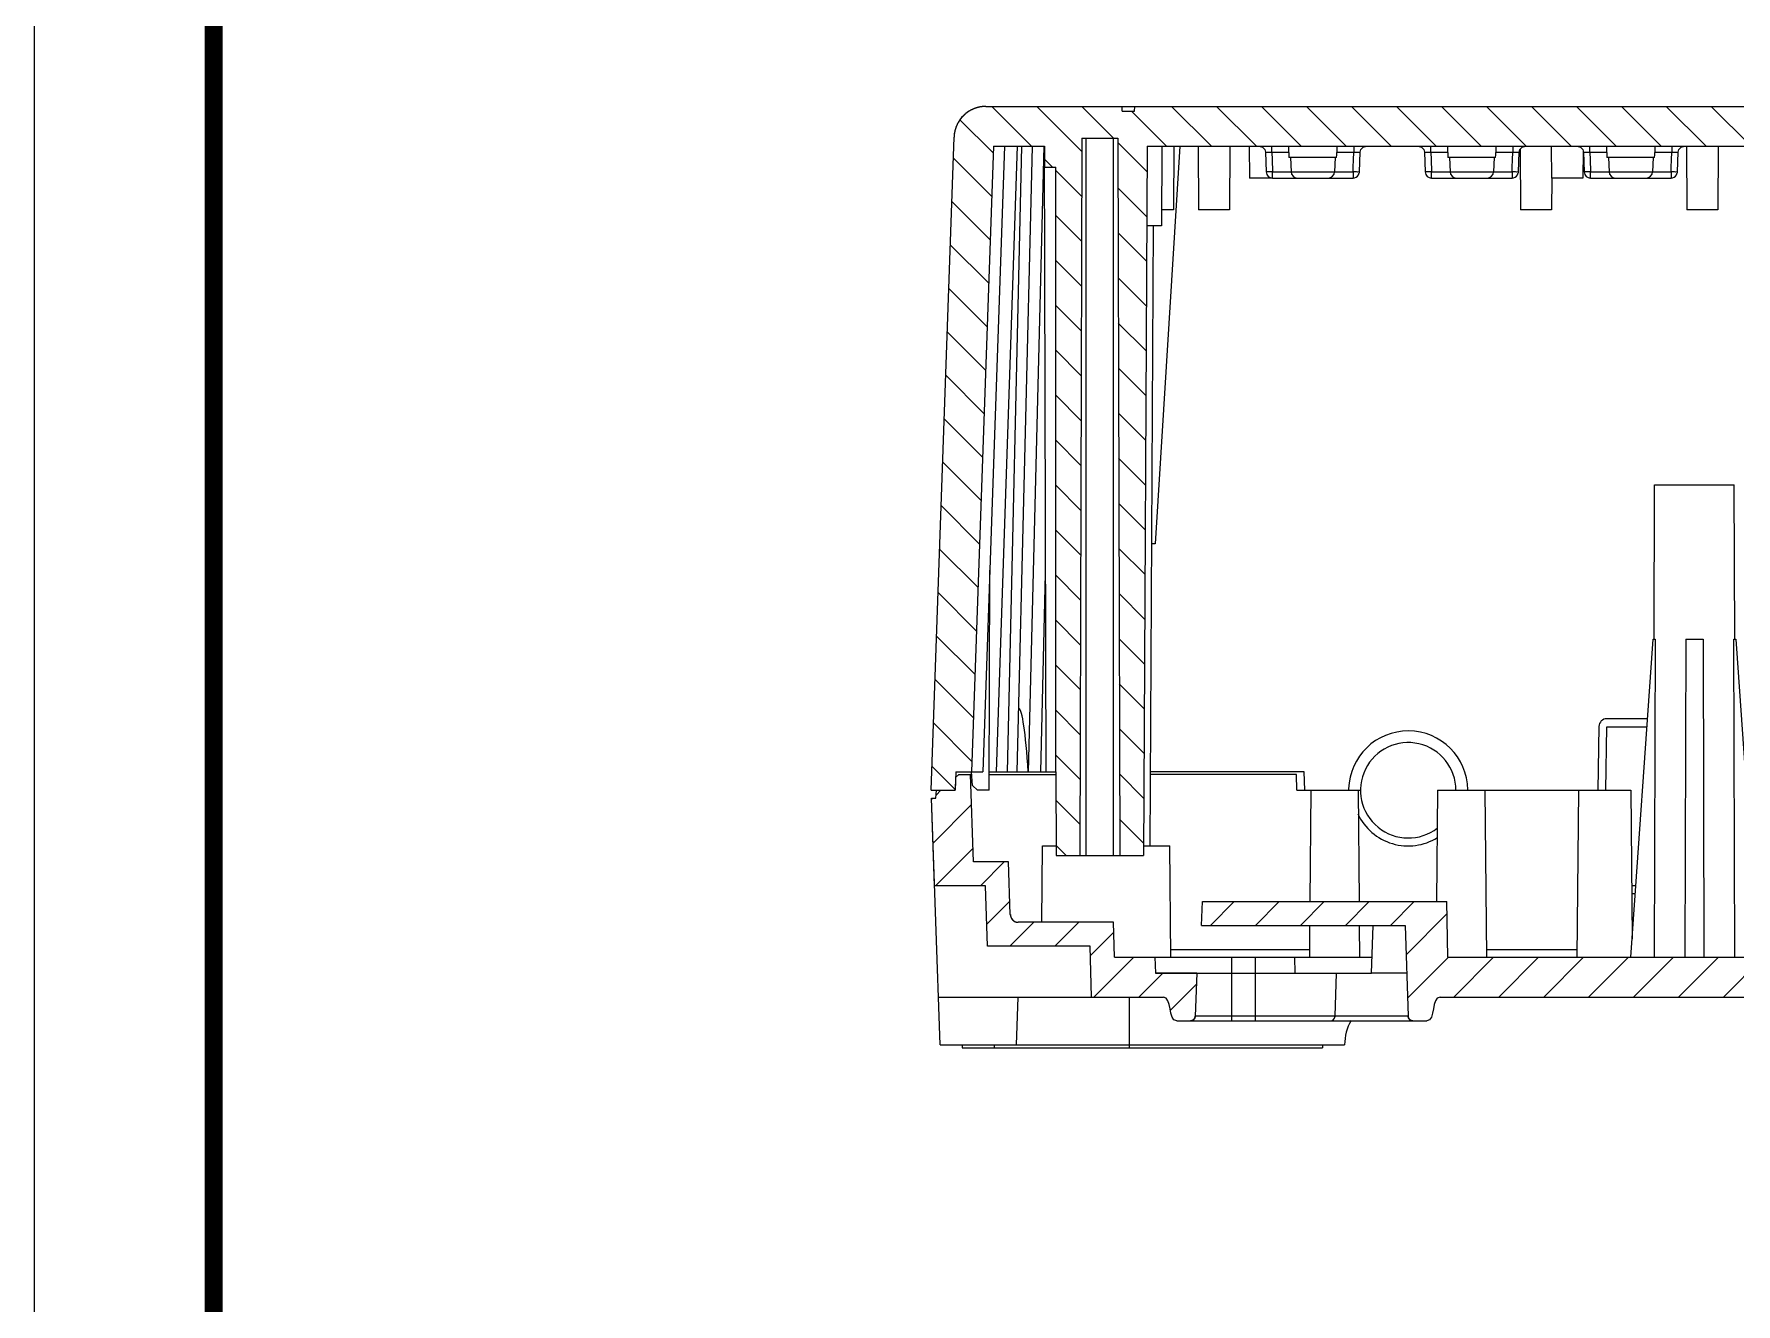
# Model space of a CAD drawing. Header units: millimetres. Extents: x 2151 to 2806, y 681 to 1136.
# Drawn here: x 2151.1 to 2258.1, y 839.3 to 919.2 of the extents above; entities that cross this region are included whole.
import ezdxf

# ---------------------------------------------------------------- set-up
doc = ezdxf.new("R2010")
doc.units = ezdxf.units.MM
doc.layers.add('from', color=7, linetype='Continuous', lineweight=13)

msp = doc.modelspace()

# ---------------------------------------------------------------- hatches: boundary and pattern name
at = {"linetype": 'Continuous'}
h = msp.add_hatch(dxfattribs=at)
h.set_pattern_fill('DEFAULT__1', color=2, scale=2, angle=135, style=0, pattern_type=0)
h.set_pattern_definition([(135, (2154.8328, 809.893), (-1.414214, -1.414214), [])])
edge = h.paths.add_edge_path()
edge.add_line((2210.927, 914.648), (2219.494, 914.648))
edge.add_line((2219.51, 914.348), (2219.494, 914.648))
edge.add_line((2219.51, 914.348), (2220.279, 914.348))
edge.add_line((2220.279, 914.348), (2220.294, 914.648))
edge.add_line((2220.294, 914.648), (2297.494, 914.648))
edge.add_line((2297.51, 914.348), (2297.494, 914.648))
edge.add_line((2297.51, 914.348), (2304.633, 914.348))
edge.add_line((2304.633, 914.348), (2304.653, 914.648))
edge.add_line((2304.653, 914.648), (2328.336, 914.648))
edge.add_line((2328.336, 914.648), (2328.356, 914.348))
edge.add_line((2328.356, 914.348), (2335.479, 914.348))
edge.add_line((2335.479, 914.348), (2335.494, 914.648))
edge.add_line((2335.494, 914.648), (2412.694, 914.648))
edge.add_line((2412.71, 914.348), (2412.694, 914.648))
edge.add_line((2412.71, 914.348), (2413.479, 914.348))
edge.add_line((2413.479, 914.348), (2413.494, 914.648))
edge.add_line((2413.494, 914.648), (2422.061, 914.648))
edge.add_spline(control_points=[(2422.061, 914.648), (2423.201, 914.648), (2424.02, 913.857), (2424.06, 912.718)], knot_values=[0, 0, 0, 0, 1, 1, 1, 1], weights=[1, 0.8128932, 0.8128932, 1], degree=3, periodic=0)
edge.add_line((2425.494, 871.648), (2424.06, 912.718))
edge.add_line((2423.993, 871.648), (2425.494, 871.648))
edge.add_line((2423.953, 872.798), (2423.993, 871.648))
edge.add_line((2422.953, 872.798), (2423.953, 872.798))
edge.add_line((2422.953, 872.798), (2421.579, 912.148))
edge.add_line((2418.367, 912.148), (2421.579, 912.148))
edge.add_line((2418.367, 912.148), (2418.359, 909.086))
edge.add_line((2417.667, 909.086), (2418.359, 909.086))
edge.add_line((2417.667, 909.086), (2417.667, 872.798))
edge.add_line((2417.667, 872.798), (2417.639, 867.548))
edge.add_line((2416.139, 867.548), (2417.639, 867.548))
edge.add_line((2416.021, 912.648), (2416.139, 867.548))
edge.add_line((2413.758, 912.648), (2416.021, 912.648))
edge.add_line((2413.758, 912.648), (2413.639, 867.548))
edge.add_line((2412.139, 867.548), (2413.639, 867.548))
edge.add_line((2411.906, 912.148), (2412.139, 867.548))
edge.add_line((2353.873, 912.148), (2411.906, 912.148))
edge.add_line((2353.873, 912.148), (2353.852, 908.148))
edge.add_line((2351.894, 908.148), (2353.852, 908.148))
edge.add_line((2351.873, 912.148), (2351.894, 908.148))
edge.add_line((2279.116, 912.148), (2351.873, 912.148))
edge.add_line((2279.116, 912.148), (2279.095, 908.148))
edge.add_line((2277.137, 908.148), (2279.095, 908.148))
edge.add_line((2277.116, 912.148), (2277.137, 908.148))
edge.add_line((2221.083, 912.148), (2277.116, 912.148))
edge.add_line((2221.083, 912.148), (2220.849, 867.548))
edge.add_line((2219.349, 867.548), (2220.849, 867.548))
edge.add_line((2219.231, 912.648), (2219.349, 867.548))
edge.add_line((2216.968, 912.648), (2219.231, 912.648))
edge.add_line((2216.968, 912.648), (2216.849, 867.548))
edge.add_line((2215.349, 867.548), (2216.849, 867.548))
edge.add_line((2215.322, 872.798), (2215.349, 867.548))
edge.add_line((2215.322, 872.798), (2215.322, 910.836))
edge.add_line((2214.625, 910.836), (2215.322, 910.836))
edge.add_line((2214.622, 912.148), (2214.625, 910.836))
edge.add_line((2211.41, 912.148), (2214.622, 912.148))
edge.add_line((2211.41, 912.148), (2210.036, 872.798))
edge.add_line((2209.036, 872.798), (2210.036, 872.798))
edge.add_line((2209.036, 872.798), (2208.996, 871.648))
edge.add_line((2207.494, 871.648), (2208.996, 871.648))
edge.add_line((2207.494, 871.648), (2208.929, 912.718))
edge.add_spline(control_points=[(2210.927, 914.648), (2209.788, 914.648), (2208.968, 913.857), (2208.929, 912.718)], knot_values=[0, 0, 0, 0, 1, 1, 1, 1], weights=[1, 0.8128932, 0.8128932, 1], degree=3, periodic=0)
h = msp.add_hatch(dxfattribs=at)
h.set_pattern_fill('B', color=2, scale=2, angle=45, style=0, pattern_type=0)
h.set_pattern_definition([(45, (2154.8328, 809.893), (-1.414214, 1.414214), [])])
edge = h.paths.add_edge_path()
edge.add_line((2217.578, 858.648), (2222.095, 858.648))
edge.add_line((2217.578, 858.648), (2217.494, 861.848))
edge.add_line((2217.494, 861.848), (2211.039, 861.848))
edge.add_line((2211.039, 861.848), (2210.906, 865.648))
edge.add_line((2210.906, 865.648), (2207.704, 865.648))
edge.add_line((2207.704, 865.648), (2207.512, 871.148))
edge.add_line((2207.512, 871.148), (2207.794, 871.148))
edge.add_line((2207.794, 871.148), (2207.821, 871.648))
edge.add_line((2207.821, 871.648), (2208.996, 871.648))
edge.add_line((2209.024, 872.448), (2208.996, 871.648))
edge.add_line((2209.231, 872.648), (2209.024, 872.448))
edge.add_line((2209.231, 872.648), (2209.961, 872.648))
edge.add_line((2210.153, 867.148), (2209.961, 872.648))
edge.add_line((2212.354, 867.148), (2210.153, 867.148))
edge.add_line((2212.47, 863.831), (2212.354, 867.148))
edge.add_spline(control_points=[(2212.47, 863.831), (2212.48, 863.546), (2212.685, 863.348), (2212.97, 863.348)], knot_values=[0, 0, 0, 0, 1, 1, 1, 1], weights=[1, 0.8128932, 0.8128932, 1], degree=3, periodic=0)
edge.add_line((2218.956, 863.348), (2212.97, 863.348))
edge.add_line((2219.013, 861.148), (2218.956, 863.348))
edge.add_line((2219.013, 861.148), (2221.56, 861.148))
edge.add_line((2221.56, 861.148), (2221.594, 860.148))
edge.add_line((2224.19, 860.148), (2221.594, 860.148))
edge.add_line((2224.19, 860.148), (2224.095, 857.438))
edge.add_spline(control_points=[(2224.095, 857.438), (2224.089, 857.267), (2223.966, 857.148), (2223.795, 857.148)], knot_values=[0, 0, 0, 0, 1, 1, 1, 1], weights=[1, 0.8128933, 0.8128933, 1], degree=3, periodic=0)
edge.add_line((2222.933, 857.148), (2223.795, 857.148))
edge.add_spline(control_points=[(2222.932, 857.148), (2222.359, 857.148), (2222.667, 858.648), (2222.094, 858.648)], knot_values=[0, 0, 0, 0, 1, 1, 1, 1], degree=3, periodic=0)
edge = h.paths.add_edge_path()
edge.add_line((2425.285, 865.648), (2425.477, 871.148))
edge.add_line((2425.285, 865.648), (2422.083, 865.648))
edge.add_line((2422.083, 865.648), (2421.967, 862.331))
edge.add_spline(control_points=[(2421.467, 861.848), (2421.752, 861.848), (2421.957, 862.046), (2421.967, 862.331)], knot_values=[0, 0, 0, 0, 1, 1, 1, 1], weights=[1, 0.8128932, 0.8128932, 1], degree=3, periodic=0)
edge.add_line((2421.467, 861.848), (2415.494, 861.848))
edge.add_line((2415.494, 861.848), (2415.494, 858.648))
edge.add_line((2410.894, 858.648), (2415.494, 858.648))
edge.add_spline(control_points=[(2410.894, 858.648), (2410.322, 858.648), (2410.63, 857.148), (2410.057, 857.148)], knot_values=[0, 0, 0, 0, 1, 1, 1, 1], degree=3, periodic=0)
edge.add_line((2409.194, 857.148), (2410.056, 857.148))
edge.add_spline(control_points=[(2409.194, 857.148), (2409.023, 857.148), (2408.9, 857.267), (2408.894, 857.438)], knot_values=[0, 0, 0, 0, 1, 1, 1, 1], weights=[1, 0.8128932, 0.8128932, 1], degree=3, periodic=0)
edge.add_line((2408.894, 857.438), (2408.799, 860.148))
edge.add_line((2411.394, 860.148), (2408.799, 860.148))
edge.add_line((2411.394, 860.148), (2411.429, 861.148))
edge.add_line((2411.429, 861.148), (2413.976, 861.148))
edge.add_line((2414.033, 863.348), (2413.976, 861.148))
edge.add_line((2420.019, 863.348), (2414.033, 863.348))
edge.add_spline(control_points=[(2420.019, 863.348), (2420.304, 863.348), (2420.509, 863.546), (2420.519, 863.831)], knot_values=[0, 0, 0, 0, 1, 1, 1, 1], weights=[1, 0.8128932, 0.8128932, 1], degree=3, periodic=0)
edge.add_line((2420.634, 867.148), (2420.519, 863.831))
edge.add_line((2422.836, 867.148), (2420.634, 867.148))
edge.add_line((2422.836, 867.148), (2423.028, 872.648))
edge.add_line((2423.028, 872.648), (2423.758, 872.648))
edge.add_line((2423.758, 872.648), (2423.965, 872.448))
edge.add_line((2423.965, 872.448), (2423.993, 871.648))
edge.add_line((2423.993, 871.648), (2425.168, 871.648))
edge.add_line((2425.194, 871.148), (2425.168, 871.648))
edge.add_line((2425.194, 871.148), (2425.477, 871.148))
edge = h.paths.add_edge_path()
edge.add_line((2239.494, 858.648), (2343.713, 858.648))
edge.add_spline(control_points=[(2239.494, 858.648), (2238.922, 858.648), (2239.23, 857.148), (2238.657, 857.148)], knot_values=[0, 0, 0, 0, 1, 1, 1, 1], degree=3, periodic=0)
edge.add_line((2237.794, 857.148), (2238.657, 857.148))
edge.add_spline(control_points=[(2237.794, 857.148), (2237.623, 857.148), (2237.5, 857.267), (2237.494, 857.438)], knot_values=[0, 0, 0, 0, 1, 1, 1, 1], weights=[1, 0.8128932, 0.8128932, 1], degree=3, periodic=0)
edge.add_line((2237.294, 863.148), (2237.494, 857.438))
edge.add_line((2224.494, 863.148), (2237.294, 863.148))
edge.add_line((2224.494, 863.148), (2224.547, 864.648))
edge.add_line((2224.547, 864.648), (2239.933, 864.648))
edge.add_line((2239.994, 861.148), (2239.933, 864.648))
edge.add_line((2239.994, 861.148), (2325.212, 861.148))
edge.add_line((2325.258, 865.148), (2325.212, 861.148))
edge.add_line((2325.258, 865.148), (2329.731, 865.148))
edge.add_line((2329.777, 861.148), (2329.731, 865.148))
edge.add_line((2329.777, 861.148), (2344.994, 861.148))
edge.add_line((2344.994, 861.148), (2345.064, 860.348))
edge.add_line((2344.169, 860.348), (2345.064, 860.348))
edge.add_line((2344.169, 860.348), (2343.713, 858.648))
edge = h.paths.add_edge_path()
edge.add_line((2345.213, 858.648), (2348.713, 858.648))
edge.add_line((2345.213, 858.648), (2345.126, 859.648))
edge.add_line((2345.126, 859.648), (2346.093, 859.648))
edge.add_line((2346.093, 859.648), (2346.494, 861.148))
edge.add_line((2346.494, 861.148), (2349.994, 861.148))
edge.add_line((2349.994, 861.148), (2350.064, 860.348))
edge.add_line((2349.169, 860.348), (2350.064, 860.348))
edge.add_line((2349.169, 860.348), (2348.713, 858.648))
edge = h.paths.add_edge_path()
edge.add_line((2350.213, 858.648), (2353.713, 858.648))
edge.add_line((2350.213, 858.648), (2350.126, 859.648))
edge.add_line((2350.126, 859.648), (2351.093, 859.648))
edge.add_line((2351.093, 859.648), (2351.494, 861.148))
edge.add_line((2351.494, 861.148), (2354.994, 861.148))
edge.add_line((2354.994, 861.148), (2355.064, 860.348))
edge.add_line((2354.169, 860.348), (2355.064, 860.348))
edge.add_line((2354.169, 860.348), (2353.713, 858.648))
edge = h.paths.add_edge_path()
edge.add_line((2355.213, 858.648), (2358.713, 858.648))
edge.add_line((2355.213, 858.648), (2355.126, 859.648))
edge.add_line((2355.126, 859.648), (2356.093, 859.648))
edge.add_line((2356.093, 859.648), (2356.494, 861.148))
edge.add_line((2356.494, 861.148), (2359.994, 861.148))
edge.add_line((2359.994, 861.148), (2360.064, 860.348))
edge.add_line((2359.169, 860.348), (2360.064, 860.348))
edge.add_line((2359.169, 860.348), (2358.713, 858.648))
edge = h.paths.add_edge_path()
edge.add_line((2360.213, 858.648), (2363.713, 858.648))
edge.add_line((2360.213, 858.648), (2360.126, 859.648))
edge.add_line((2360.126, 859.648), (2361.093, 859.648))
edge.add_line((2361.093, 859.648), (2361.494, 861.148))
edge.add_line((2361.494, 861.148), (2364.994, 861.148))
edge.add_line((2364.994, 861.148), (2365.064, 860.348))
edge.add_line((2364.169, 860.348), (2365.064, 860.348))
edge.add_line((2364.169, 860.348), (2363.713, 858.648))
edge = h.paths.add_edge_path()
edge.add_line((2365.213, 858.648), (2368.713, 858.648))
edge.add_line((2365.213, 858.648), (2365.126, 859.648))
edge.add_line((2365.126, 859.648), (2366.093, 859.648))
edge.add_line((2366.093, 859.648), (2366.494, 861.148))
edge.add_line((2366.494, 861.148), (2369.994, 861.148))
edge.add_line((2369.994, 861.148), (2370.064, 860.348))
edge.add_line((2369.169, 860.348), (2370.064, 860.348))
edge.add_line((2369.169, 860.348), (2368.713, 858.648))
edge = h.paths.add_edge_path()
edge.add_line((2370.213, 858.648), (2373.713, 858.648))
edge.add_line((2370.213, 858.648), (2370.126, 859.648))
edge.add_line((2370.126, 859.648), (2371.093, 859.648))
edge.add_line((2371.093, 859.648), (2371.494, 861.148))
edge.add_line((2371.494, 861.148), (2374.994, 861.148))
edge.add_line((2374.994, 861.148), (2375.064, 860.348))
edge.add_line((2374.169, 860.348), (2375.064, 860.348))
edge.add_line((2374.169, 860.348), (2373.713, 858.648))
edge = h.paths.add_edge_path()
edge.add_line((2375.213, 858.648), (2378.713, 858.648))
edge.add_line((2375.213, 858.648), (2375.126, 859.648))
edge.add_line((2375.126, 859.648), (2375.194, 859.648))
edge.add_line((2375.258, 865.148), (2375.194, 859.648))
edge.add_line((2375.258, 865.148), (2379.731, 865.148))
edge.add_line((2379.777, 861.148), (2379.731, 865.148))
edge.add_line((2379.777, 861.148), (2379.994, 861.148))
edge.add_line((2379.994, 861.148), (2380.064, 860.348))
edge.add_line((2379.169, 860.348), (2380.064, 860.348))
edge.add_line((2379.169, 860.348), (2378.713, 858.648))
edge = h.paths.add_edge_path()
edge.add_line((2380.213, 858.648), (2383.713, 858.648))
edge.add_line((2380.126, 859.648), (2380.213, 858.648))
edge.add_line((2380.126, 859.648), (2381.093, 859.648))
edge.add_line((2381.093, 859.648), (2381.494, 861.148))
edge.add_line((2381.494, 861.148), (2384.994, 861.148))
edge.add_line((2384.994, 861.148), (2385.064, 860.348))
edge.add_line((2384.169, 860.348), (2385.064, 860.348))
edge.add_line((2384.169, 860.348), (2383.713, 858.648))
edge = h.paths.add_edge_path()
edge.add_line((2385.126, 859.648), (2386.093, 859.648))
edge.add_line((2386.093, 859.648), (2386.494, 861.148))
edge.add_line((2386.494, 861.148), (2392.994, 861.148))
edge.add_line((2392.994, 861.148), (2393.056, 864.648))
edge.add_line((2393.056, 864.648), (2408.442, 864.648))
edge.add_line((2408.442, 864.648), (2408.494, 863.148))
edge.add_line((2395.694, 863.148), (2408.494, 863.148))
edge.add_line((2395.694, 863.148), (2395.495, 857.438))
edge.add_spline(control_points=[(2395.195, 857.148), (2395.366, 857.148), (2395.489, 857.267), (2395.495, 857.438)], knot_values=[0, 0, 0, 0, 1, 1, 1, 1], weights=[1, 0.8128932, 0.8128932, 1], degree=3, periodic=0)
edge.add_line((2394.332, 857.148), (2395.195, 857.148))
edge.add_spline(control_points=[(2394.332, 857.148), (2393.759, 857.148), (2394.067, 858.648), (2393.494, 858.648)], knot_values=[0, 0, 0, 0, 1, 1, 1, 1], degree=3, periodic=0)
edge.add_line((2385.213, 858.648), (2393.494, 858.648))
edge.add_line((2385.213, 858.648), (2385.126, 859.648))

# ---------------------------------------------------------------- linework, layer by layer
at = {"color": 7, "linetype": 'Continuous'}
for p, q in [((2210.927, 914.648), (2422.061, 914.648)), ((2210.927, 914.648), (2219.494, 914.648)), ((2219.51, 914.348), (2219.494, 914.648)), ((2219.51, 914.348), (2219.494, 914.648)), ((2219.51, 914.348), (2220.279, 914.348)), ((2219.51, 914.348), (2220.279, 914.348)), ((2220.279, 914.348), (2220.294, 914.648)), ((2220.279, 914.348), (2220.294, 914.648)), ((2220.294, 914.648), (2297.494, 914.648)), ((2207.494, 871.648), (2208.929, 912.718)), ((2207.494, 871.648), (2208.929, 912.718)), ((2211.41, 912.148), (2210.036, 872.798)), ((2211.41, 912.148), (2210.036, 872.798)), ((2212.111, 912.148), (2210.737, 872.798)), ((2211.41, 912.148), (2214.622, 912.148)), ((2211.41, 912.148), (2214.622, 912.148)), ((2211.61, 872.798), (2212.927, 912.144)), ((2212.3, 872.798), (2213.199, 912.131)), ((2212.899, 872.798), (2213.871, 912.131)), ((2214.572, 912.148), (2213.6, 872.798)), ((2214.725, 872.798), (2214.622, 912.148)), ((2214.622, 912.148), (2214.625, 910.836)), ((2216.968, 912.648), (2216.849, 867.548)), ((2216.968, 912.648), (2216.849, 867.548)), ((2216.968, 912.648), (2219.231, 912.648)), ((2216.968, 912.648), (2219.231, 912.648)), ((2217.249, 867.548), (2217.249, 912.648)), ((2218.949, 867.548), (2218.949, 912.648)), ((2219.231, 912.648), (2219.349, 867.548)), ((2219.231, 912.648), (2219.349, 867.548)), ((2221.083, 912.148), (2220.849, 867.548)), ((2221.083, 912.148), (2220.849, 867.548)), ((2221.083, 912.148), (2277.116, 912.148)), ((2221.083, 912.148), (2277.116, 912.148)), ((2223.125, 912.148), (2221.578, 887.148)), ((2221.994, 912.148), (2221.968, 907.148)), ((2222.744, 912.148), (2222.723, 908.148)), ((2224.28, 912.148), (2224.301, 908.148)), ((2226.28, 912.148), (2226.259, 908.148)), ((2227.494, 912.148), (2227.505, 910.148)), ((2228.915, 911.762), (2228.915, 912.148)), ((2234.074, 912.148), (2234.074, 911.762)), ((2238.915, 911.762), (2238.915, 912.148)), ((2244.074, 912.148), (2244.074, 911.762)), ((2246.494, 912.148), (2246.505, 910.148)), ((2248.116, 912.148), (2248.322, 912.091)), ((2248.322, 912.091), (2248.469, 911.936)), ((2248.915, 911.762), (2248.915, 912.148)), ((2254.074, 912.148), (2254.074, 911.762)), ((2254.994, 912.148), (2255.015, 908.148)), ((2256.994, 912.148), (2256.973, 908.148)), ((2228.515, 911.765), (2228.566, 910.532)), ((2229.984, 911.762), (2228.915, 911.762)), ((2229.984, 911.762), (2229.98, 911.852)), ((2229.984, 911.762), (2229.989, 911.605)), ((2229.989, 911.605), (2229.995, 911.448)), ((2230.095, 911.448), (2229.995, 911.448)), ((2230.094, 911.448), (2230.126, 910.534)), ((2232.894, 911.448), (2230.095, 911.448)), ((2232.894, 911.448), (2232.863, 910.534)), ((2232.994, 911.448), (2232.894, 911.448)), ((2232.994, 911.448), (2233, 911.605)), ((2233, 911.605), (2233.005, 911.762)), ((2233.009, 911.852), (2233.005, 911.762)), ((2234.074, 911.762), (2233.005, 911.762)), ((2234.423, 910.532), (2234.474, 911.765)), ((2238.515, 911.765), (2238.566, 910.532)), ((2239.984, 911.762), (2238.915, 911.762)), ((2239.984, 911.762), (2239.98, 911.852)), ((2239.984, 911.762), (2239.989, 911.605)), ((2239.989, 911.605), (2239.995, 911.448)), ((2240.095, 911.448), (2239.995, 911.448)), ((2240.094, 911.448), (2240.126, 910.534)), ((2242.894, 911.448), (2240.095, 911.448)), ((2242.894, 911.448), (2242.863, 910.534)), ((2242.994, 911.448), (2242.894, 911.448)), ((2242.994, 911.448), (2243, 911.605)), ((2243, 911.605), (2243.005, 911.762)), ((2243.009, 911.852), (2243.005, 911.762)), ((2244.074, 911.762), (2243.005, 911.762)), ((2244.423, 910.532), (2244.474, 911.765)), ((2244.474, 911.765), (2244.52, 911.936)), ((2244.531, 911.948), (2244.551, 908.148)), ((2248.469, 911.936), (2248.515, 911.765)), ((2248.493, 911.848), (2248.484, 910.148)), ((2248.515, 911.765), (2248.566, 910.532)), ((2249.984, 911.762), (2248.915, 911.762)), ((2249.984, 911.762), (2249.98, 911.852)), ((2249.984, 911.762), (2249.989, 911.605)), ((2249.989, 911.605), (2249.995, 911.448)), ((2250.095, 911.448), (2249.995, 911.448)), ((2250.094, 911.448), (2250.126, 910.534)), ((2252.894, 911.448), (2250.095, 911.448)), ((2252.894, 911.448), (2252.863, 910.534)), ((2252.994, 911.448), (2252.894, 911.448)), ((2252.994, 911.448), (2253, 911.605)), ((2253, 911.605), (2253.005, 911.762)), ((2253.009, 911.852), (2253.005, 911.762)), ((2254.074, 911.762), (2253.005, 911.762)), ((2254.423, 910.532), (2254.474, 911.765)), ((2214.625, 910.836), (2215.322, 910.836)), ((2214.625, 910.836), (2215.322, 910.836)), ((2215.322, 872.798), (2215.322, 910.836)), ((2215.322, 872.798), (2215.322, 910.836)), ((2228.877, 910.148), (2227.505, 910.148)), ((2228.966, 910.534), (2234.023, 910.534)), ((2228.966, 910.148), (2228.966, 910.534)), ((2228.967, 910.148), (2234.023, 910.148)), ((2234.023, 910.534), (2234.023, 910.148)), ((2238.966, 910.534), (2244.023, 910.534)), ((2238.966, 910.148), (2238.966, 910.534)), ((2238.967, 910.148), (2244.023, 910.148)), ((2244.023, 910.534), (2244.023, 910.148)), ((2248.484, 910.148), (2246.505, 910.148)), ((2246.52, 910.148), (2246.509, 908.148)), ((2248.966, 910.534), (2254.023, 910.534)), ((2248.966, 910.148), (2248.966, 910.534)), ((2248.967, 910.148), (2254.023, 910.148)), ((2254.023, 910.534), (2254.023, 910.148)), ((2222.723, 908.148), (2221.973, 908.148)), ((2226.259, 908.148), (2224.301, 908.148)), ((2246.509, 908.148), (2244.551, 908.148)), ((2256.973, 908.148), (2255.015, 908.148)), ((2221.968, 907.148), (2221.057, 907.148)), ((2221.452, 907.148), (2221.248, 868.149)), ((2252.961, 881.148), (2252.994, 890.848)), ((2252.994, 890.848), (2257.994, 890.848)), ((2258.028, 881.148), (2257.994, 890.848)), ((2221.578, 887.148), (2221.347, 887.148)), ((2211.143, 871.648), (2211.179, 885.479)), ((2214.384, 872.798), (2214.692, 885.271)), ((2251.494, 861.148), (2252.891, 881.148)), ((2252.891, 881.148), (2253.02, 881.148)), ((2253.02, 881.148), (2252.961, 861.148)), ((2254.947, 881.148), (2254.894, 861.148)), ((2254.947, 881.148), (2256.042, 881.148)), ((2256.042, 881.148), (2256.094, 861.148)), ((2258.028, 861.148), (2257.968, 881.148)), ((2257.968, 881.148), (2258.098, 881.148)), ((2258.098, 881.148), (2259.494, 861.148)), ((2249.489, 875.657), (2249.419, 871.648)), ((2249.92, 871.648), (2249.989, 875.648)), ((2252.542, 876.148), (2249.989, 876.148)), ((2249.989, 875.648), (2252.507, 875.648)), ((2209.036, 872.798), (2208.996, 871.648)), ((2209.036, 872.798), (2208.996, 871.648)), ((2209.024, 872.448), (2208.996, 871.648)), ((2209.231, 872.648), (2209.024, 872.448)), ((2209.231, 872.648), (2209.024, 872.448)), ((2209.036, 872.798), (2210.737, 872.798)), ((2209.036, 872.798), (2210.036, 872.798)), ((2209.231, 872.648), (2210.044, 872.648)), ((2209.231, 872.648), (2209.961, 872.648)), ((2210.153, 867.148), (2209.961, 872.648)), ((2210.153, 867.148), (2209.961, 872.648)), ((2210.081, 871.948), (2210.036, 872.798)), ((2211.146, 872.798), (2215.322, 872.798)), ((2211.146, 872.648), (2215.322, 872.648)), ((2215.322, 872.798), (2215.349, 867.548)), ((2215.322, 872.798), (2215.349, 867.548)), ((2230.46, 872.648), (2221.271, 872.648)), ((2230.954, 872.798), (2221.272, 872.798)), ((2230.494, 871.648), (2230.46, 872.648)), ((2230.994, 871.648), (2230.954, 872.798)), ((2207.494, 871.648), (2208.996, 871.648)), ((2207.494, 871.648), (2208.996, 871.648)), ((2207.794, 871.148), (2207.821, 871.648)), ((2207.794, 871.148), (2207.821, 871.648)), ((2207.821, 871.648), (2208.996, 871.648)), ((2210.081, 871.948), (2210.396, 871.648)), ((2211.143, 871.648), (2210.396, 871.648)), ((2230.494, 871.648), (2234.344, 871.648)), ((2231.369, 871.648), (2231.308, 864.648)), ((2234.344, 871.648), (2234.406, 864.648)), ((2234.348, 871.648), (2234.494, 871.648)), ((2239.344, 871.648), (2239.283, 864.648)), ((2239.344, 871.648), (2251.494, 871.648)), ((2242.319, 871.648), (2242.411, 861.148)), ((2248.194, 871.648), (2248.103, 861.148)), ((2251.494, 871.648), (2251.576, 862.315)), ((2207.512, 871.148), (2207.794, 871.148)), ((2208.053, 855.648), (2207.512, 871.148)), ((2207.512, 871.148), (2207.794, 871.148)), ((2207.704, 865.648), (2207.512, 871.148)), ((2214.452, 863.348), (2214.494, 868.148)), ((2214.494, 868.148), (2215.346, 868.148)), ((2220.853, 868.148), (2222.495, 868.148)), ((2222.556, 861.148), (2222.495, 868.148)), ((2212.354, 867.148), (2210.153, 867.148)), ((2212.354, 867.148), (2210.153, 867.148)), ((2212.47, 863.831), (2212.354, 867.148)), ((2212.47, 863.831), (2212.354, 867.148)), ((2215.349, 867.548), (2220.849, 867.548)), ((2215.349, 867.548), (2216.849, 867.548)), ((2219.349, 867.548), (2220.849, 867.548)), ((2210.906, 865.648), (2207.704, 865.648)), ((2210.906, 865.648), (2207.704, 865.648)), ((2211.039, 861.848), (2210.906, 865.648)), ((2211.039, 861.848), (2210.906, 865.648)), ((2251.809, 865.648), (2251.547, 865.648)), ((2251.551, 865.148), (2251.774, 865.148)), ((2224.494, 863.148), (2224.547, 864.648)), ((2224.494, 863.148), (2224.547, 864.648)), ((2224.547, 864.648), (2239.933, 864.648)), ((2224.547, 864.648), (2239.933, 864.648)), ((2239.994, 861.148), (2239.933, 864.648)), ((2239.994, 861.148), (2239.933, 864.648)), ((2218.956, 863.348), (2212.97, 863.348)), ((2218.956, 863.348), (2212.97, 863.348)), ((2219.013, 861.148), (2218.956, 863.348)), ((2219.013, 861.148), (2218.956, 863.348)), ((2224.494, 863.148), (2237.294, 863.148)), ((2224.494, 863.148), (2237.294, 863.148)), ((2231.295, 863.148), (2231.278, 861.148)), ((2234.419, 863.148), (2234.436, 861.148)), ((2235.194, 860.148), (2235.299, 863.148)), ((2237.294, 863.148), (2237.494, 857.438)), ((2237.294, 863.148), (2237.494, 857.438)), ((2217.494, 861.848), (2211.039, 861.848)), ((2217.494, 861.848), (2211.039, 861.848)), ((2217.578, 858.648), (2217.494, 861.848)), ((2217.578, 858.648), (2217.494, 861.848)), ((2219.013, 861.148), (2235.229, 861.148)), ((2219.013, 861.148), (2221.56, 861.148)), ((2221.56, 861.148), (2221.594, 860.148)), ((2221.56, 861.148), (2221.594, 860.148)), ((2222.552, 861.631), (2231.282, 861.631)), ((2226.394, 857.148), (2226.394, 861.148)), ((2227.894, 857.148), (2227.894, 861.148)), ((2230.394, 860.148), (2230.36, 861.148)), ((2239.994, 861.148), (2325.212, 861.148)), ((2239.994, 861.148), (2325.212, 861.148)), ((2242.407, 861.631), (2248.107, 861.631)), ((2221.594, 860.148), (2235.194, 860.148)), ((2224.19, 860.148), (2221.594, 860.148)), ((2224.19, 860.148), (2224.095, 857.438)), ((2224.19, 860.148), (2224.095, 857.438)), ((2232.895, 857.438), (2232.99, 860.148)), ((2207.948, 858.648), (2222.095, 858.648)), ((2212.948, 858.648), (2212.844, 855.648)), ((2217.578, 858.648), (2222.095, 858.648)), ((2219.941, 858.648), (2219.941, 855.448)), ((2239.494, 858.648), (2393.494, 858.648)), ((2239.494, 858.648), (2343.713, 858.648)), ((2237.494, 857.438), (2224.095, 857.438)), ((2222.933, 857.148), (2238.657, 857.148)), ((2222.933, 857.148), (2223.795, 857.148)), ((2237.794, 857.148), (2238.657, 857.148)), ((2208.053, 855.648), (2233.494, 855.648)), ((2209.448, 855.648), (2209.448, 855.448)), ((2209.448, 855.448), (2232.099, 855.448)), ((2211.448, 855.648), (2211.448, 855.448)), ((2232.099, 855.648), (2232.099, 855.448))]:
    msp.add_line(p, q, dxfattribs=at)
for points in [[(2228.116, 912.148), (2228.322, 912.091), (2228.469, 911.936), (2228.515, 911.765)], [(2234.474, 911.765), (2234.52, 911.936), (2234.667, 912.091), (2234.872, 912.148)], [(2238.116, 912.148), (2238.322, 912.091), (2238.469, 911.936), (2238.515, 911.765)], [(2244.52, 911.936), (2244.667, 912.091), (2244.872, 912.148)], [(2254.474, 911.765), (2254.52, 911.936), (2254.667, 912.091), (2254.872, 912.148)]]:
    msp.add_lwpolyline(points, dxfattribs=at)
for centre, radius, start, end in [((2210.927, 912.648), 2, 90, 178), ((2228.967, 910.548), 0.401, 182.41373, 227.60682), ((2230.526, 910.548), 0.4, 182, 270), ((2232.463, 910.548), 0.4, 270, 358), ((2234.023, 910.548), 0.4, 269.99507, 329.04718), ((2234.026, 910.547), 0.397, 328.96578, 348.6055), ((2234.017, 910.549), 0.406, 348.59419, 358.11897), ((2238.967, 910.548), 0.401, 182.41373, 227.60682), ((2240.526, 910.548), 0.4, 182, 270), ((2242.463, 910.548), 0.4, 270, 358), ((2244.023, 910.548), 0.4, 269.99507, 329.04718), ((2244.026, 910.547), 0.397, 328.96578, 348.6055), ((2244.017, 910.549), 0.406, 348.59419, 358.11897), ((2248.967, 910.548), 0.401, 182.41373, 227.60682), ((2250.526, 910.548), 0.4, 182, 270), ((2252.463, 910.548), 0.4, 270, 358), ((2254.023, 910.548), 0.4, 269.99507, 329.04715), ((2254.026, 910.547), 0.397, 328.96576, 348.6055), ((2254.017, 910.549), 0.406, 348.59419, 358.11897), ((2249.989, 875.648), 0.5, 90, 179), ((2237.494, 871.631), 3.75, 0.77881, 178.50433), ((2237.494, 871.648), 3, 0, 307.79108), ((2237.474, 871.63), 3.73, 178.48454, 179.20568), ((2237.494, 871.648), 3.5, 205.09413, 301.77165), ((2212.97, 863.848), 0.5, 182, 270), ((2223.795, 857.448), 0.3, 270.00001, 358), ((2232.595, 857.448), 0.3, 270, 358), ((2237.794, 857.448), 0.3, 182, 270), ((2236.494, 855.648), 3, 149.6437, 180)]:
    msp.add_arc(centre, radius, start, end, dxfattribs=at)
msp.add_ellipse((2196.72, 219.253), major_axis=(16.239, 657.574), ratio=0.0102094, start_param=-0.1105005, end_param=-0.0062635, dxfattribs=at)
for points, start_tangent, end_tangent in [([(2210.927, 914.648), (2210.906, 914.648), (2210.884, 914.648), (2210.862, 914.647), (2210.84, 914.646), (2210.818, 914.645), (2210.796, 914.644), (2210.773, 914.642), (2210.751, 914.64), (2210.729, 914.638), (2210.706, 914.636), (2210.684, 914.633), (2210.661, 914.63), (2210.638, 914.627), (2210.616, 914.624), (2210.593, 914.62), (2210.57, 914.616), (2210.548, 914.612), (2210.525, 914.607), (2210.502, 914.602), (2210.479, 914.597), (2210.456, 914.592), (2210.433, 914.586), (2210.411, 914.58), (2210.388, 914.574), (2210.365, 914.567), (2210.342, 914.561), (2210.319, 914.553), (2210.296, 914.546), (2210.274, 914.538), (2210.251, 914.53), (2210.228, 914.522), (2210.206, 914.513), (2210.183, 914.504), (2210.16, 914.495), (2210.138, 914.486), (2210.115, 914.476), (2210.093, 914.466), (2210.071, 914.456), (2210.049, 914.445), (2210.027, 914.434), (2210.005, 914.423), (2209.983, 914.411), (2209.961, 914.399), (2209.939, 914.387), (2209.918, 914.375), (2209.896, 914.362), (2209.875, 914.349), (2209.854, 914.336), (2209.833, 914.322), (2209.812, 914.308), (2209.791, 914.294), (2209.771, 914.28), (2209.75, 914.265), (2209.73, 914.25), (2209.71, 914.235), (2209.69, 914.22), (2209.67, 914.204), (2209.651, 914.188), (2209.632, 914.172), (2209.612, 914.155), (2209.594, 914.138), (2209.575, 914.122), (2209.556, 914.104), (2209.538, 914.087), (2209.52, 914.069), (2209.502, 914.051), (2209.485, 914.033), (2209.467, 914.015), (2209.45, 913.996), (2209.433, 913.978), (2209.417, 913.959), (2209.4, 913.94), (2209.384, 913.92), (2209.368, 913.901), (2209.353, 913.881), (2209.337, 913.861), (2209.322, 913.841), (2209.307, 913.821), (2209.293, 913.801), (2209.278, 913.78), (2209.264, 913.759), (2209.251, 913.738), (2209.237, 913.718), (2209.224, 913.696), (2209.211, 913.675), (2209.199, 913.654), (2209.186, 913.632), (2209.174, 913.611), (2209.163, 913.589), (2209.151, 913.567), (2209.14, 913.545), (2209.129, 913.523), (2209.119, 913.501), (2209.108, 913.479), (2209.098, 913.457), (2209.089, 913.435), (2209.079, 913.412), (2209.07, 913.39), (2209.061, 913.368), (2209.053, 913.345), (2209.045, 913.323), (2209.037, 913.3), (2209.029, 913.277), (2209.022, 913.255), (2209.015, 913.232), (2209.008, 913.21), (2209.001, 913.187), (2208.995, 913.164), (2208.989, 913.142), (2208.984, 913.119), (2208.978, 913.096), (2208.973, 913.074), (2208.968, 913.051), (2208.964, 913.029), (2208.96, 913.006), (2208.956, 912.984), (2208.952, 912.961), (2208.949, 912.939), (2208.945, 912.916), (2208.943, 912.894), (2208.94, 912.872), (2208.938, 912.85), (2208.935, 912.828), (2208.934, 912.805), (2208.932, 912.783), (2208.931, 912.762), (2208.93, 912.74), (2208.929, 912.718)], (-1, 0), (-0.0348995, -0.9993908)), ([(2229.977, 912.006), (2229.987, 912.111), (2230.02, 912.148)], (-0.0383142, 0.9992657), (1, 0)), ([(2229.98, 911.852), (2229.977, 912.006)], (-0.0348995, 0.9993908), (-0.0383142, 0.9992657)), ([(2232.969, 912.148), (2233.002, 912.111), (2233.012, 912.006), (2233.009, 911.852)], (1, 0), (-0.0348995, -0.9993908)), ([(2239.977, 912.006), (2239.987, 912.111), (2240.02, 912.148)], (-0.0383146, 0.9992657), (1, 0)), ([(2239.98, 911.852), (2239.977, 912.006)], (-0.0348995, 0.9993908), (-0.0383146, 0.9992657)), ([(2242.969, 912.148), (2243.002, 912.111), (2243.012, 912.006), (2243.009, 911.852)], (1, 0), (-0.0348995, -0.9993908)), ([(2249.977, 912.006), (2249.987, 912.111), (2250.02, 912.148)], (-0.0383146, 0.9992657), (1, 0)), ([(2249.98, 911.852), (2249.977, 912.006)], (-0.0348995, 0.9993908), (-0.0383146, 0.9992657)), ([(2252.969, 912.148), (2253.002, 912.111), (2253.012, 912.006), (2253.009, 911.852)], (1, 0), (-0.0348995, -0.9993908)), ([(2228.517, 911.764), (2228.571, 911.769), (2228.66, 911.769), (2228.779, 911.767), (2228.915, 911.762)], (0.2891198, 0.9572929), (0.9991613, -0.0409477)), ([(2228.915, 911.762), (2228.94, 911.166), (2228.966, 910.534)], (0.0409267, -0.9991622), (0.0417475, -0.9991282)), ([(2234.023, 910.534), (2234.048, 911.136), (2234.074, 911.762)], (0.0417476, 0.9991282), (0.0409267, 0.9991622)), ([(2234.074, 911.762), (2234.21, 911.767), (2234.329, 911.769), (2234.418, 911.769), (2234.472, 911.764)], (0.9991613, 0.0409477), (0.289141, -0.9572865)), ([(2238.517, 911.764), (2238.571, 911.769), (2238.66, 911.769), (2238.779, 911.767), (2238.915, 911.762)], (0.2891198, 0.9572929), (0.9991613, -0.0409477)), ([(2238.915, 911.762), (2238.94, 911.166), (2238.966, 910.534)], (0.0409267, -0.9991622), (0.0417475, -0.9991282)), ([(2244.023, 910.534), (2244.048, 911.136), (2244.074, 911.762)], (0.0417476, 0.9991282), (0.0409267, 0.9991622)), ([(2244.074, 911.762), (2244.21, 911.767), (2244.329, 911.769), (2244.418, 911.769), (2244.472, 911.764)], (0.9991613, 0.0409477), (0.289141, -0.9572865)), ([(2248.517, 911.764), (2248.571, 911.769), (2248.66, 911.769), (2248.779, 911.767), (2248.915, 911.762)], (0.2891196, 0.957293), (0.9991613, -0.0409476)), ([(2248.915, 911.762), (2248.94, 911.166), (2248.966, 910.534)], (0.0409267, -0.9991622), (0.0417475, -0.9991282)), ([(2254.023, 910.534), (2254.048, 911.136), (2254.074, 911.762)], (0.0417476, 0.9991282), (0.0409267, 0.9991622)), ([(2254.074, 911.762), (2254.21, 911.767), (2254.329, 911.769), (2254.418, 911.769), (2254.472, 911.764)], (0.9991613, 0.0409477), (0.289141, -0.9572865)), ([(2228.966, 910.534), (2228.746, 910.527), (2228.599, 910.527), (2228.57, 910.533)], (-0.9991303, -0.0416968), (-0.3399363, 0.9404485)), ([(2228.696, 910.253), (2228.77, 910.2), (2228.868, 910.161)], (0.7390535, -0.6736467), (0.9694111, -0.2454427)), ([(2228.868, 910.161), (2228.966, 910.148)], (0.9694111, -0.2454427), (1, 0)), ([(2234.418, 910.535), (2234.39, 910.527), (2234.243, 910.527), (2234.023, 910.534)], (-0.1336088, 0.9910341), (-0.9914267, 0.130664)), ([(2238.966, 910.534), (2238.746, 910.527), (2238.599, 910.527), (2238.57, 910.533)], (-0.9991303, -0.0416968), (-0.3399363, 0.9404485)), ([(2238.696, 910.253), (2238.77, 910.2), (2238.868, 910.161)], (0.7390535, -0.6736467), (0.9694111, -0.2454427)), ([(2238.868, 910.161), (2238.966, 910.148)], (0.9694111, -0.2454427), (1, 0)), ([(2244.418, 910.535), (2244.39, 910.527), (2244.243, 910.527), (2244.023, 910.534)], (-0.1336088, 0.9910341), (-0.9914267, 0.130664)), ([(2248.966, 910.534), (2248.746, 910.527), (2248.599, 910.527), (2248.57, 910.533)], (-0.9991303, -0.0416968), (-0.3399363, 0.9404485)), ([(2248.696, 910.253), (2248.77, 910.2), (2248.868, 910.161)], (0.7390534, -0.6736469), (0.9694111, -0.2454427)), ([(2248.868, 910.161), (2248.966, 910.148)], (0.9694111, -0.2454427), (1, 0)), ([(2254.418, 910.535), (2254.39, 910.527), (2254.243, 910.527), (2254.023, 910.534)], (-0.1336088, 0.9910341), (-0.9914267, 0.130664)), ([(2212.47, 863.831), (2212.471, 863.825), (2212.471, 863.82), (2212.471, 863.814), (2212.472, 863.809), (2212.472, 863.803), (2212.473, 863.798), (2212.473, 863.792), (2212.474, 863.787), (2212.475, 863.781), (2212.475, 863.776), (2212.476, 863.77), (2212.477, 863.764), (2212.478, 863.759), (2212.479, 863.753), (2212.48, 863.747), (2212.481, 863.742), (2212.483, 863.736), (2212.484, 863.731), (2212.485, 863.725), (2212.487, 863.719), (2212.488, 863.714), (2212.49, 863.708), (2212.492, 863.702), (2212.494, 863.697), (2212.495, 863.691), (2212.497, 863.685), (2212.499, 863.68), (2212.501, 863.674), (2212.503, 863.668), (2212.506, 863.663), (2212.508, 863.657), (2212.51, 863.652), (2212.513, 863.646), (2212.515, 863.64), (2212.518, 863.635), (2212.52, 863.629), (2212.523, 863.624), (2212.526, 863.618), (2212.529, 863.613), (2212.532, 863.608), (2212.535, 863.602), (2212.538, 863.597), (2212.541, 863.591), (2212.544, 863.586), (2212.547, 863.581), (2212.551, 863.576), (2212.554, 863.57), (2212.558, 863.565), (2212.561, 863.56), (2212.565, 863.555), (2212.569, 863.55), (2212.572, 863.545), (2212.576, 863.54), (2212.58, 863.535), (2212.584, 863.53), (2212.588, 863.525), (2212.592, 863.521), (2212.596, 863.516), (2212.601, 863.511), (2212.605, 863.507), (2212.609, 863.502), (2212.614, 863.497), (2212.618, 863.493), (2212.623, 863.489), (2212.627, 863.484), (2212.632, 863.48), (2212.637, 863.476), (2212.641, 863.471), (2212.646, 863.467), (2212.651, 863.463), (2212.656, 863.459), (2212.661, 863.455), (2212.666, 863.452), (2212.671, 863.448), (2212.676, 863.444), (2212.681, 863.44), (2212.686, 863.437), (2212.691, 863.433), (2212.696, 863.43), (2212.702, 863.426), (2212.707, 863.423), (2212.712, 863.42), (2212.718, 863.417), (2212.723, 863.414), (2212.728, 863.41), (2212.734, 863.408), (2212.739, 863.405), (2212.745, 863.402), (2212.75, 863.399), (2212.756, 863.396), (2212.761, 863.394), (2212.767, 863.391), (2212.773, 863.389), (2212.778, 863.386), (2212.784, 863.384), (2212.79, 863.382), (2212.795, 863.38), (2212.801, 863.378), (2212.807, 863.376), (2212.812, 863.374), (2212.818, 863.372), (2212.824, 863.37), (2212.829, 863.368), (2212.835, 863.367), (2212.841, 863.365), (2212.846, 863.364), (2212.852, 863.362), (2212.858, 863.361), (2212.864, 863.36), (2212.869, 863.358), (2212.875, 863.357), (2212.881, 863.356), (2212.886, 863.355), (2212.892, 863.354), (2212.898, 863.353), (2212.903, 863.353), (2212.909, 863.352), (2212.915, 863.351), (2212.92, 863.351), (2212.926, 863.35), (2212.931, 863.35), (2212.937, 863.349), (2212.943, 863.349), (2212.948, 863.349), (2212.954, 863.348), (2212.959, 863.348), (2212.965, 863.348), (2212.97, 863.348)], (0.0348995, -0.9993908), (1, 0)), ([(2237.399, 860.15), (2237.23, 860.15), (2236.757, 860.149), (2236.041, 860.149), (2235.194, 860.148)], (-0.9999941, -0.003437), (-0.9999999, -0.0005193)), ([(2222.932, 857.148), (2222.094, 858.648)], (-1, 0), (-1, 0)), ([(2222.932, 857.148), (2222.094, 858.648)], (-1, 0), (-1, 0)), ([(2239.494, 858.648), (2238.657, 857.148)], (-1, 0), (-1, 0)), ([(2239.494, 858.648), (2238.657, 857.148)], (-1, 0), (-1, 0)), ([(2224.095, 857.438), (2224.095, 857.431), (2224.094, 857.425), (2224.094, 857.418), (2224.093, 857.411), (2224.092, 857.405), (2224.091, 857.398), (2224.09, 857.391), (2224.088, 857.384), (2224.087, 857.378), (2224.085, 857.371), (2224.083, 857.364), (2224.081, 857.357), (2224.079, 857.35), (2224.076, 857.344), (2224.074, 857.337), (2224.071, 857.33), (2224.068, 857.324), (2224.065, 857.317), (2224.062, 857.31), (2224.058, 857.304), (2224.055, 857.297), (2224.051, 857.291), (2224.047, 857.285), (2224.043, 857.278), (2224.038, 857.272), (2224.034, 857.266), (2224.029, 857.26), (2224.024, 857.255), (2224.019, 857.249), (2224.014, 857.243), (2224.009, 857.238), (2224.004, 857.232), (2223.998, 857.227), (2223.992, 857.222), (2223.987, 857.217), (2223.981, 857.213), (2223.975, 857.208), (2223.969, 857.203), (2223.963, 857.199), (2223.956, 857.195), (2223.95, 857.191), (2223.943, 857.187), (2223.937, 857.184), (2223.93, 857.18), (2223.924, 857.177), (2223.917, 857.174), (2223.91, 857.171), (2223.903, 857.168), (2223.897, 857.166), (2223.89, 857.164), (2223.883, 857.161), (2223.876, 857.159), (2223.869, 857.158), (2223.862, 857.156), (2223.856, 857.154), (2223.849, 857.153), (2223.842, 857.152), (2223.835, 857.151), (2223.828, 857.15), (2223.822, 857.149), (2223.815, 857.149), (2223.808, 857.149), (2223.802, 857.148), (2223.795, 857.148)], (-0.0348995, -0.9993908), (-1, -0.0000002)), ([(2237.794, 857.148), (2237.787, 857.148), (2237.781, 857.149), (2237.774, 857.149), (2237.767, 857.149), (2237.76, 857.15), (2237.754, 857.151), (2237.747, 857.152), (2237.74, 857.153), (2237.733, 857.154), (2237.726, 857.156), (2237.72, 857.158), (2237.713, 857.159), (2237.706, 857.161), (2237.699, 857.164), (2237.692, 857.166), (2237.685, 857.168), (2237.679, 857.171), (2237.672, 857.174), (2237.665, 857.177), (2237.659, 857.18), (2237.652, 857.184), (2237.645, 857.187), (2237.639, 857.191), (2237.633, 857.195), (2237.626, 857.199), (2237.62, 857.203), (2237.614, 857.208), (2237.608, 857.213), (2237.602, 857.217), (2237.596, 857.222), (2237.591, 857.227), (2237.585, 857.232), (2237.58, 857.238), (2237.575, 857.243), (2237.57, 857.249), (2237.565, 857.255), (2237.56, 857.26), (2237.555, 857.266), (2237.551, 857.272), (2237.546, 857.278), (2237.542, 857.285), (2237.538, 857.291), (2237.534, 857.297), (2237.531, 857.304), (2237.527, 857.31), (2237.524, 857.317), (2237.521, 857.324), (2237.518, 857.33), (2237.515, 857.337), (2237.512, 857.344), (2237.51, 857.35), (2237.508, 857.357), (2237.506, 857.364), (2237.504, 857.371), (2237.502, 857.378), (2237.501, 857.384), (2237.499, 857.391), (2237.498, 857.398), (2237.497, 857.405), (2237.496, 857.411), (2237.495, 857.418), (2237.495, 857.425), (2237.494, 857.431), (2237.494, 857.438)], (-1, 0), (-0.0348995, 0.9993908))]:
    msp.add_spline(points, degree=3, dxfattribs=dict(at, start_tangent=start_tangent, end_tangent=end_tangent))
at = {"layer": 'from'}
msp.add_lwpolyline([(2151.068, 680.947), (2806.279, 680.947), (2806.279, 1136.259), (2151.068, 1136.259)], close=True, dxfattribs=at)
at = {"layer": 'from', "const_width": 1.129}
msp.add_lwpolyline([(2162.36, 692.239), (2162.36, 1124.967), (2794.987, 1124.967), (2794.987, 692.239), (2162.36, 692.239)], dxfattribs=at)

doc.saveas('drawing.dxf')
